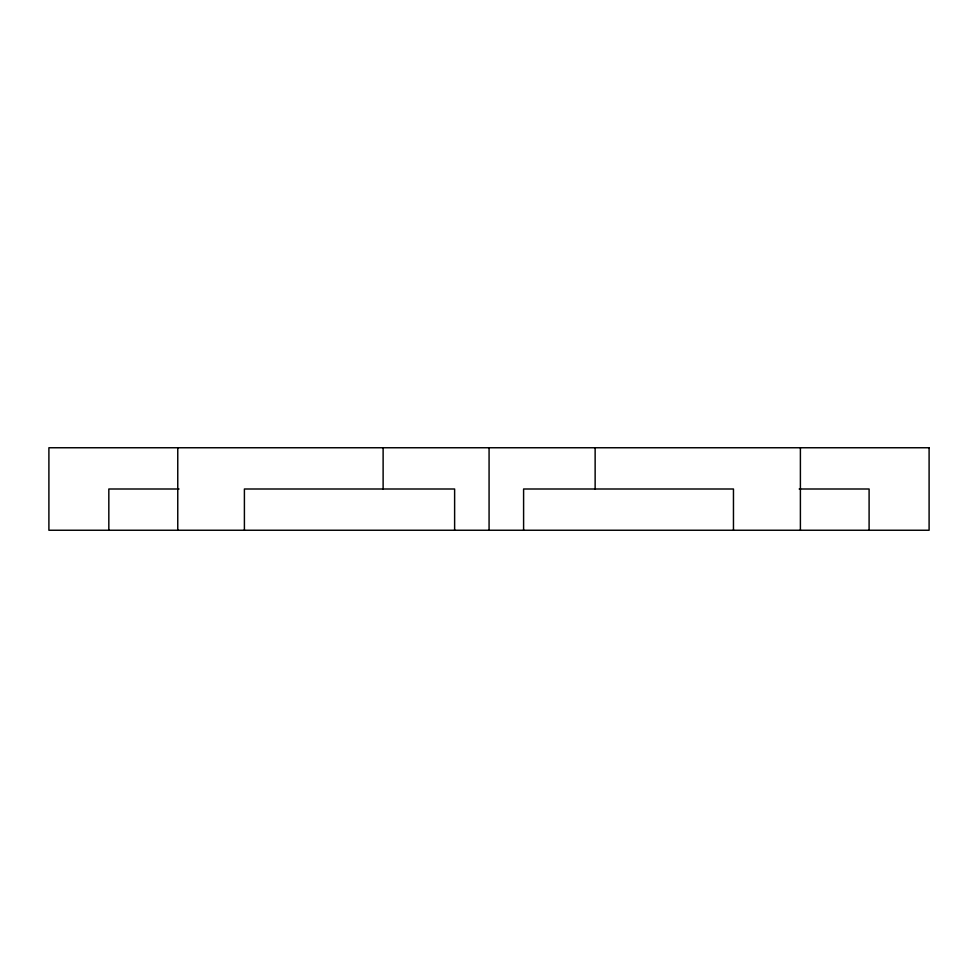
<?xml version="1.0" encoding="UTF-8"?>
<svg xmlns="http://www.w3.org/2000/svg" width="978" height="978" viewBox="0 0 978 978"><rect width="100%" height="100%" fill="white"/><g stroke="black" fill="none" stroke-linecap="round" stroke-linejoin="round"><path stroke-width="1.47" d="M179.047 489L108.827 489L108.827 530.247M799.173 489L869.1 489L869.1 530.247M800.395 447.753L800.395 530.247M733.463 530.247L733.463 489L523.597 489L523.597 530.247M595.137 447.753L595.137 489M489.073 447.753L489.073 530.247M454.623 530.247L454.623 489L244.402 489L244.402 530.247M383.119 447.753L383.119 489M177.764 447.753L177.764 530.247M929.1 447.753L48.9 447.753L48.9 530.247L929.1 530.247L929.1 447.753"/></g></svg>
